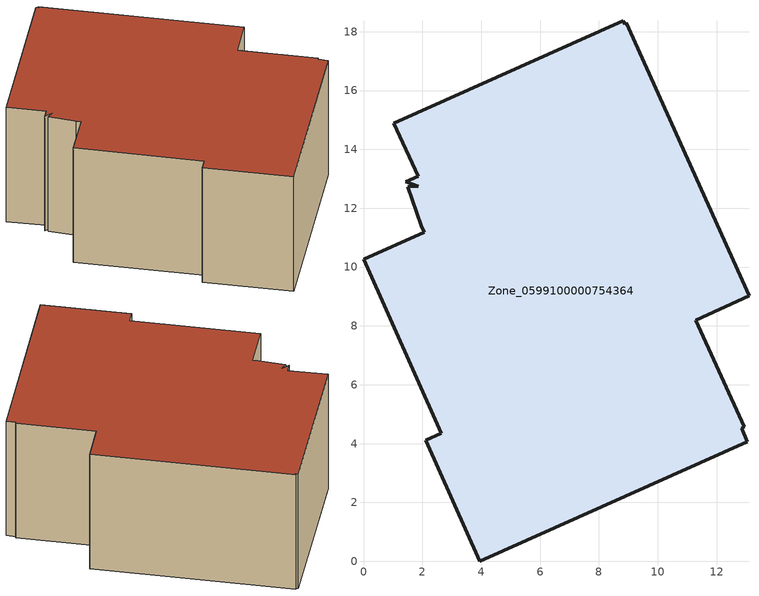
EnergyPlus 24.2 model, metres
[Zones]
Zone_0599100000754364
 floor ground (C_G): 13.1,9.02 11.3,8.2 12.93,4.57 12.86,4.52 13.04,4.07 3.96,0 2.11,4.12 2.64,4.36 0,10.27 2.07,11.19 1.96,11.41 1.5,12.74 1.86,12.75 1.44,12.9 1.86,13.09 1.03,14.89 8.82,18.37 8.88,18.25 8.94,18.31 z0
 wall outside (C_F): 8.82,18.37 1.03,14.89 1.86,13.09 1.44,12.9 1.86,12.75 1.5,12.74 1.96,11.41 2.07,11.19 0,10.27 2.64,4.36 2.11,4.12 3.96,0 13.04,4.07 12.86,4.52 12.93,4.57 11.3,8.2 13.1,9.02 8.94,18.31 8.88,18.25 8.82,18.37 z0:6.81
 roof outside (C_R): 13.1,9.02 8.94,18.31 8.88,18.25 8.82,18.37 1.03,14.89 1.86,13.09 1.44,12.9 1.86,12.75 1.5,12.74 1.96,11.41 2.07,11.19 0,10.27 2.64,4.36 2.11,4.12 3.96,0 13.04,4.07 12.86,4.52 12.93,4.57 11.3,8.2 z6.81
[BUILDING]
Pand.0599100000754364: North Axis=0; Terrain=City; Loads Convergence Tolerance Value=0.04; Temperature Convergence Tolerance Value=0.4; Solar Distribution=FullExterior; Maximum Number of Warmup Days=25; Minimum Number of Warmup Days=1
[Site:Location]
Rotterdam.The.Hague.AP_ZH_NLD Design_Conditions: Latitude=51.96; Longitude=4.45; Time Zone=1; Elevation=-4.5
[SITE:GROUNDTEMPERATURE:BUILDINGSURFACE]
18, 18, 18, 18, 18, 18, 18, 18, 18, 18, 18, 18
[MATERIAL] Thermal Absorptance=0.9; Solar Absorptance=0.7; Visible Absorptance=0.7
Name | Roughness | Thickness | Conductivity | Density | Specific Heat
G.D.2006-2014 | MediumSmooth | 0.15 | 0.06 | 540 | 1210
F.D.2006-2014 | Rough | 0.3 | 0.12 | 1920 | 840
R.D.2006-2014 | MediumRough | 0.2 | 0.08 | 1500 | 1000
[CONSTRUCTION]
C_G: G.D.2006-2014
C_F: F.D.2006-2014
C_R: R.D.2006-2014
[ZONE]
Zone_0599100000754364: Type=1; Multiplier=1; Ceiling Height=Autocalculate; Volume=Autocalculate; Floor Area=autocalculate; Part of Total Floor Area=Yes
[ZONEINFILTRATION:DESIGNFLOWRATE]
Infil_Zone_0599100000754364: Zone or ZoneList or Space or SpaceList=Zone_0599100000754364; Schedule=AlwaysOn; Design Flow Rate Calculation Method=Flow/Area; Flow Rate per Floor Area=0.0021; Constant Term Coefficient=1; Temperature Term Coefficient=0; Velocity Term Coefficient=0; Velocity Squared Term Coefficient=0
[HVACTEMPLATE:ZONE:IDEALLOADSAIRSYSTEM]
Zone_0599100000754364: Maximum Heating Supply Air Temperature=50; Minimum Cooling Supply Air Temperature=13; Maximum Heating Supply Air Humidity Ratio=0.0156; Minimum Cooling Supply Air Humidity Ratio=0.0077; Heating Limit=NoLimit; Cooling Limit=NoLimit; Dehumidification Control Type=ConstantSensibleHeatRatio; Cooling Sensible Heat Ratio=0.7; Dehumidification Setpoint=60; Humidification Control Type=None; Humidification Setpoint=30; Outdoor Air Method=None; Outdoor Air Flow Rate per Person=0.00944; Outdoor Air Flow Rate per Zone Floor Area=0; Outdoor Air Flow Rate per Zone=0; Demand Controlled Ventilation Type=None; Outdoor Air Economizer Type=NoEconomizer; Heat Recovery Type=None; Sensible Heat Recovery Effectiveness=0.7; Latent Heat Recovery Effectiveness=0.65
[ZONECONTROL:THERMOSTAT]
ThermostatControl_Zone_0599100000754364: Zone or ZoneList=Zone_0599100000754364; Control Type Schedule=DualSetpointControlType; Control 1=Thermostat_Zone_0599100000754364; Temperature Difference Between Cutout And Setpoint=0
[THERMOSTATSETPOINT:DUALSETPOINT]
Thermostat_Zone_0599100000754364: Heating Setpoint Temperature Schedule=HeatingSetpoint_Zone_0599100000754364; Cooling Setpoint Temperature Schedule=CoolingSetpoint_Zone_0599100000754364
[SCHEDULE:COMPACT]
HeatingSetpoint_Zone_0599100000754364: Through: 12/31, For: AllDays, Until: 24:00, 21
CoolingSetpoint_Zone_0599100000754364: Through: 12/31, For: AllDays, Until: 24:00, 24
DualSetpointControlType: Through: 12/31, For: AllDays, Until: 24:00, 4
AlwaysOn: Through: 12/31, For: AllDays, Until: 24:00, 1
